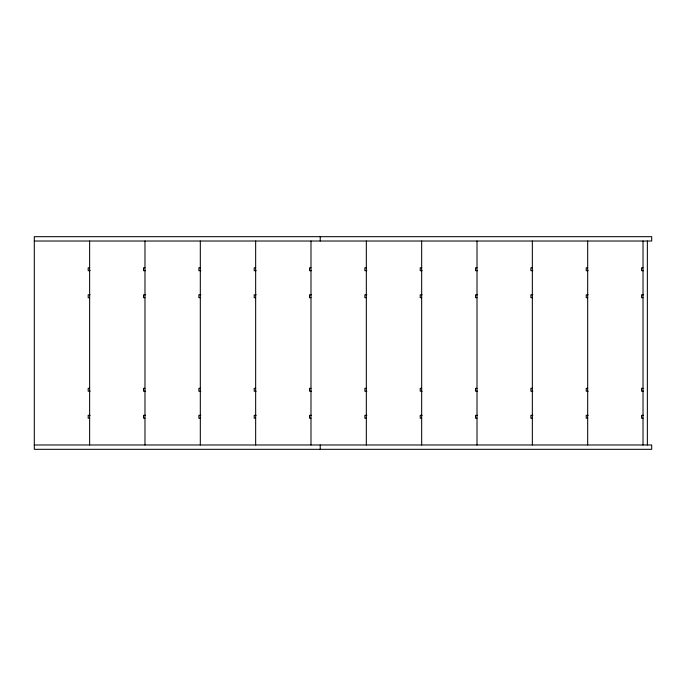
<?xml version="1.0" encoding="UTF-8"?>
<svg xmlns="http://www.w3.org/2000/svg" width="686" height="686" viewBox="0 0 686 686"><rect width="100%" height="100%" fill="white"/><g stroke="black" fill="none" stroke-linecap="round" stroke-linejoin="round"><path stroke-width="1.03" d="M34.3 241.018L651.7 241.018L651.7 236.679L34.3 236.679L34.3 449.321L651.7 449.321L651.7 444.982L34.3 444.982M89.634 267.78L88.194 267.78L88.194 270.67L90.123 270.67M144.978 267.78L143.528 267.78L143.528 270.67L145.458 270.67M200.312 267.78L198.871 267.78L198.871 270.67L200.801 270.67M255.655 267.78L254.206 267.78L254.206 270.67L256.135 270.67M310.99 267.78L309.54 267.78L309.54 270.67L311.47 270.67M366.333 267.78L364.883 267.78L364.883 270.67L366.813 270.67M421.667 267.78L420.218 267.78L420.218 270.67L422.147 270.67M477.01 267.78L475.561 267.78L475.561 270.67L477.49 270.67M532.345 267.78L530.895 267.78L530.895 270.67L532.825 270.67M587.679 267.78L586.238 267.78L586.238 270.67L588.168 270.67M643.022 267.78L641.573 267.78L641.573 270.67L643.502 270.67M90.123 294.783L88.194 294.783L88.194 297.673L89.634 297.673M145.458 294.783L143.528 294.783L143.528 297.673L144.978 297.673M200.801 294.783L198.871 294.783L198.871 297.673L200.312 297.673M256.135 294.783L254.206 294.783L254.206 297.673L255.655 297.673M311.47 294.783L309.54 294.783L309.54 297.673L310.99 297.673M366.813 294.783L364.883 294.783L364.883 297.673L366.333 297.673M422.147 294.783L420.218 294.783L420.218 297.673L421.667 297.673M477.49 294.783L475.561 294.783L475.561 297.673L477.01 297.673M532.825 294.783L530.895 294.783L530.895 297.673L532.345 297.673M588.168 294.783L586.238 294.783L586.238 297.673L587.679 297.673M643.502 294.783L641.573 294.783L641.573 297.673L643.022 297.673M89.634 388.327L88.194 388.327L88.194 391.217L90.123 391.217M144.978 388.327L143.528 388.327L143.528 391.217L145.458 391.217M200.312 388.327L198.871 388.327L198.871 391.217L200.801 391.217M255.655 388.327L254.206 388.327L254.206 391.217L256.135 391.217M310.99 388.327L309.54 388.327L309.54 391.217L311.47 391.217M366.333 388.327L364.883 388.327L364.883 391.217L366.813 391.217M421.667 388.327L420.218 388.327L420.218 391.217L422.147 391.217M477.01 388.327L475.561 388.327L475.561 391.217L477.49 391.217M532.345 388.327L530.895 388.327L530.895 391.217L532.825 391.217M587.679 388.327L586.238 388.327L586.238 391.217L588.168 391.217M643.022 388.327L641.573 388.327L641.573 391.217L643.502 391.217M90.123 415.33L88.194 415.33L88.194 418.22L89.634 418.22M145.458 415.33L143.528 415.33L143.528 418.22L144.978 418.22M200.801 415.33L198.871 415.33L198.871 418.22L200.312 418.22M256.135 415.33L254.206 415.33L254.206 418.22L255.655 418.22M311.47 415.33L309.54 415.33L309.54 418.22L310.99 418.22M366.813 415.33L364.883 415.33L364.883 418.22L366.333 418.22M422.147 415.33L420.218 415.33L420.218 418.22L421.667 418.22M477.49 415.33L475.561 415.33L475.561 418.22L477.01 418.22M532.825 415.33L530.895 415.33L530.895 418.22L532.345 418.22M588.168 415.33L586.238 415.33L586.238 418.22L587.679 418.22M643.502 415.33L641.573 415.33L641.573 418.22L643.022 418.22M647.361 241.018L647.361 444.982M643.022 241.018L643.022 444.982M587.679 241.018L587.679 444.982M532.345 241.018L532.345 444.982M477.01 241.018L477.01 444.982M421.667 241.018L421.667 444.982M366.333 241.018L366.333 444.982M320.225 236.679L320.225 241.018M320.225 444.982L320.225 449.321M310.99 241.018L310.99 444.982M255.655 241.018L255.655 444.982M200.312 241.018L200.312 444.982M144.978 241.018L144.978 444.982M89.634 241.018L89.634 444.982"/></g></svg>
